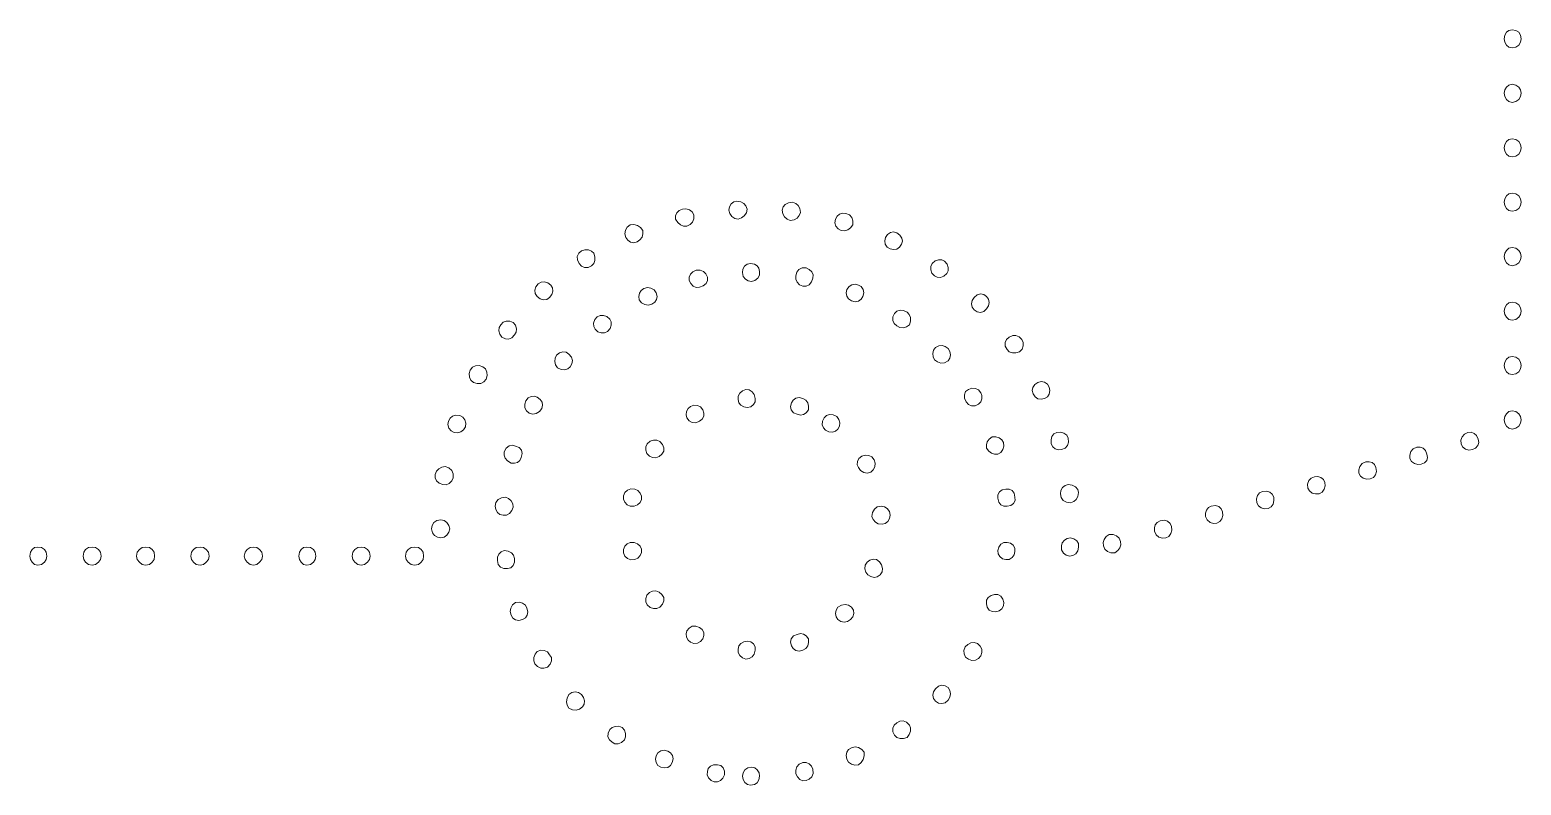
# Model space of a CAD drawing. Header units: metres. Extents: x 43 to 526, y 15 to 257.
# Drawn here: x 289.6 to 526.1, y 14.6 to 134.5 of the extents above; entities that cross this region are included whole.
import ezdxf

# ---------------------------------------------------------------- set-up
doc = ezdxf.new("R2010")
doc.units = ezdxf.units.M
doc.layers.add('STROKE_BLACK_000000', color=7, linetype='Continuous', true_color=0x000000)

msp = doc.modelspace()

# ---------------------------------------------------------------- linework, layer by layer
at = {"layer": 'STROKE_BLACK_000000', "lineweight": 0, "true_color": 0x000000}
for points in [[(524.7, 131.58), (525.31, 131.7), (525.76, 132.03), (526.04, 132.49), (526.14, 133.02), (526.04, 133.63), (525.76, 134.08), (525.31, 134.36), (524.7, 134.46), (524.2, 134.36), (523.8, 134.08), (523.54, 133.63), (523.44, 133.02), (523.54, 132.49), (523.8, 132.03), (524.2, 131.7), (524.7, 131.58)], [(524.7, 122.94), (525.31, 123.06), (525.76, 123.39), (526.04, 123.85), (526.14, 124.38), (526.04, 124.91), (525.76, 125.37), (525.31, 125.7), (524.7, 125.82), (524.2, 125.7), (523.8, 125.37), (523.54, 124.91), (523.44, 124.38), (523.54, 123.85), (523.8, 123.39), (524.2, 123.06), (524.7, 122.94)], [(524.7, 114.3), (525.31, 114.42), (525.76, 114.75), (526.04, 115.21), (526.14, 115.74), (526.04, 116.27), (525.76, 116.73), (525.31, 117.06), (524.7, 117.18), (524.2, 117.06), (523.8, 116.73), (523.54, 116.27), (523.44, 115.74), (523.54, 115.21), (523.8, 114.75), (524.2, 114.42), (524.7, 114.3)], [(400.5, 105.84), (400.63, 105.31), (400.95, 104.85), (401.41, 104.52), (401.94, 104.4), (402.47, 104.6), (402.93, 104.94), (403.26, 105.41), (403.38, 106.02), (403.18, 106.52), (402.84, 106.92), (402.37, 107.18), (401.76, 107.28), (401.26, 107.16), (400.86, 106.83), (400.6, 106.37), (400.5, 105.84)], [(408.96, 105.84), (409.06, 105.23), (409.32, 104.76), (409.72, 104.42), (410.22, 104.22), (410.83, 104.31), (411.3, 104.58), (411.64, 104.98), (411.84, 105.48), (411.75, 106.09), (411.48, 106.56), (411.08, 106.9), (410.58, 107.1), (409.95, 107), (409.43, 106.74), (409.09, 106.34), (408.96, 105.84)], [(524.7, 105.66), (525.31, 105.78), (525.76, 106.11), (526.04, 106.57), (526.14, 107.1), (526.04, 107.63), (525.76, 108.09), (525.31, 108.42), (524.7, 108.54), (524.2, 108.42), (523.8, 108.09), (523.54, 107.63), (523.44, 107.1), (523.54, 106.57), (523.8, 106.11), (524.2, 105.78), (524.7, 105.66)], [(392.04, 104.4), (392.37, 103.9), (392.81, 103.52), (393.31, 103.31), (393.84, 103.32), (394.34, 103.55), (394.72, 103.95), (394.93, 104.48), (394.92, 105.12), (394.67, 105.59), (394.22, 105.91), (393.68, 106.06), (393.12, 106.02), (392.62, 105.79), (392.24, 105.41), (392.03, 104.93), (392.04, 104.4)], [(417.42, 104.4), (417.31, 103.84), (417.47, 103.3), (417.83, 102.85), (418.32, 102.6), (418.86, 102.56), (419.36, 102.71), (419.79, 103.03), (420.12, 103.5), (420.16, 104.13), (419.99, 104.67), (419.62, 105.07), (419.04, 105.3), (418.51, 105.34), (418.03, 105.19), (417.65, 104.87), (417.42, 104.4)], [(384.12, 101.52), (384.45, 101.05), (384.89, 100.75), (385.39, 100.66), (385.92, 100.8), (386.39, 101.13), (386.71, 101.56), (386.86, 102.06), (386.82, 102.6), (386.46, 103.07), (385.97, 103.39), (385.4, 103.54), (384.84, 103.5), (384.38, 103.14), (384.08, 102.64), (383.98, 102.08), (384.12, 101.52)], [(425.34, 101.52), (425.2, 100.96), (425.3, 100.42), (425.6, 99.98), (426.06, 99.72), (426.6, 99.58), (427.1, 99.67), (427.53, 99.97), (427.86, 100.44), (428, 100.9), (427.91, 101.41), (427.61, 101.88), (427.14, 102.24), (426.61, 102.38), (426.11, 102.28), (425.67, 101.99), (425.34, 101.52)], [(376.74, 97.38), (377.1, 96.94), (377.6, 96.73), (378.16, 96.75), (378.72, 97.02), (379.06, 97.38), (379.24, 97.87), (379.25, 98.44), (379.08, 99), (378.72, 99.33), (378.23, 99.52), (377.66, 99.53), (377.1, 99.36), (376.67, 99), (376.45, 98.5), (376.47, 97.94), (376.74, 97.38)], [(524.7, 97.02), (525.31, 97.14), (525.76, 97.47), (526.04, 97.93), (526.14, 98.46), (526.04, 98.99), (525.76, 99.45), (525.31, 99.78), (524.7, 99.9), (524.2, 99.78), (523.8, 99.45), (523.54, 98.99), (523.44, 98.46), (523.54, 97.93), (523.8, 97.47), (524.2, 97.14), (524.7, 97.02)], [(402.66, 95.94), (402.78, 95.33), (403.11, 94.88), (403.57, 94.6), (404.1, 94.5), (404.63, 94.7), (405.07, 95.04), (405.34, 95.51), (405.36, 96.12), (405.26, 96.62), (404.98, 97.02), (404.53, 97.28), (403.92, 97.38), (403.4, 97.25), (402.95, 96.93), (402.68, 96.47), (402.66, 95.94)], [(432.72, 97.38), (432.53, 96.92), (432.5, 96.39), (432.67, 95.86), (433.08, 95.4), (433.54, 95.2), (434.07, 95.17), (434.6, 95.35), (435.06, 95.76), (435.26, 96.22), (435.29, 96.75), (435.11, 97.28), (434.7, 97.74), (434.24, 97.94), (433.71, 97.96), (433.18, 97.79), (432.72, 97.38)], [(394.2, 94.68), (394.43, 94.18), (394.81, 93.8), (395.29, 93.59), (395.82, 93.6), (396.42, 93.83), (396.86, 94.21), (397.09, 94.69), (397.08, 95.22), (396.85, 95.72), (396.45, 96.1), (395.92, 96.31), (395.28, 96.3), (394.78, 96.07), (394.4, 95.69), (394.19, 95.21), (394.2, 94.68)], [(411.12, 95.4), (411.11, 94.87), (411.32, 94.39), (411.7, 94.01), (412.2, 93.78), (412.73, 93.77), (413.21, 94), (413.59, 94.44), (413.82, 95.04), (413.83, 95.57), (413.62, 96.05), (413.24, 96.43), (412.74, 96.66), (412.11, 96.66), (411.59, 96.43), (411.25, 96), (411.12, 95.4)], [(370.08, 92.16), (370.54, 91.75), (371.07, 91.6), (371.6, 91.68), (372.06, 91.98), (372.39, 92.44), (372.56, 92.97), (372.52, 93.5), (372.24, 93.96), (371.78, 94.29), (371.25, 94.45), (370.72, 94.41), (370.26, 94.14), (369.85, 93.68), (369.7, 93.15), (369.78, 92.62), (370.08, 92.16)], [(386.28, 91.62), (386.64, 91.15), (387.14, 90.85), (387.7, 90.76), (388.26, 90.9), (388.73, 91.23), (389.03, 91.66), (389.12, 92.16), (388.98, 92.7), (388.62, 93.17), (388.13, 93.46), (387.56, 93.56), (387, 93.42), (386.56, 93.09), (386.3, 92.65), (386.22, 92.15), (386.28, 91.62)], [(419.22, 93.24), (419.08, 92.7), (419.18, 92.2), (419.47, 91.77), (419.94, 91.44), (420.5, 91.3), (421.04, 91.39), (421.49, 91.69), (421.74, 92.16), (421.88, 92.72), (421.79, 93.26), (421.49, 93.7), (421.02, 93.96), (420.49, 94.1), (419.99, 94), (419.55, 93.71), (419.22, 93.24)], [(439.38, 91.98), (439.08, 91.52), (438.98, 90.99), (439.08, 90.46), (439.38, 90), (439.84, 89.7), (440.37, 89.62), (440.9, 89.77), (441.36, 90.18), (441.67, 90.64), (441.77, 91.17), (441.67, 91.7), (441.36, 92.16), (440.9, 92.46), (440.37, 92.54), (439.84, 92.39), (439.38, 91.98)], [(426.78, 89.46), (426.51, 88.9), (426.49, 88.33), (426.71, 87.84), (427.14, 87.48), (427.6, 87.2), (428.13, 87.16), (428.66, 87.33), (429.12, 87.66), (429.29, 88.22), (429.28, 88.78), (429.1, 89.28), (428.76, 89.64), (428.2, 89.91), (427.64, 89.95), (427.14, 89.79), (426.78, 89.46)], [(524.7, 88.38), (525.31, 88.5), (525.76, 88.83), (526.04, 89.29), (526.14, 89.82), (526.04, 90.35), (525.76, 90.81), (525.31, 91.14), (524.7, 91.26), (524.2, 91.14), (523.8, 90.81), (523.54, 90.35), (523.44, 89.82), (523.54, 89.29), (523.8, 88.83), (524.2, 88.5), (524.7, 88.38)], [(364.5, 85.68), (365.04, 85.41), (365.56, 85.39), (366.05, 85.6), (366.48, 86.04), (366.76, 86.5), (366.8, 87.03), (366.63, 87.56), (366.3, 88.02), (365.74, 88.22), (365.18, 88.24), (364.68, 88.07), (364.32, 87.66), (364.05, 87.2), (364.01, 86.67), (364.17, 86.14), (364.5, 85.68)], [(379.26, 86.94), (379.72, 86.53), (380.25, 86.35), (380.78, 86.38), (381.24, 86.58), (381.65, 87.04), (381.83, 87.57), (381.8, 88.1), (381.6, 88.56), (381.14, 88.97), (380.61, 89.14), (380.08, 89.12), (379.62, 88.92), (379.21, 88.46), (379.04, 87.93), (379.06, 87.4), (379.26, 86.94)], [(444.96, 85.68), (444.53, 85.32), (444.31, 84.82), (444.33, 84.26), (444.6, 83.7), (444.96, 83.36), (445.46, 83.18), (446.02, 83.17), (446.58, 83.34), (446.99, 83.8), (447.17, 84.33), (447.14, 84.86), (446.94, 85.32), (446.51, 85.75), (446.02, 85.97), (445.5, 85.95), (444.96, 85.68)], [(373.32, 80.82), (373.88, 80.54), (374.45, 80.5), (374.94, 80.67), (375.3, 81), (375.6, 81.46), (375.68, 81.99), (375.53, 82.52), (375.12, 82.98), (374.66, 83.28), (374.13, 83.36), (373.6, 83.21), (373.14, 82.8), (372.94, 82.34), (372.89, 81.81), (373.01, 81.28), (373.32, 80.82)], [(433.26, 84.06), (432.95, 83.6), (432.83, 83.07), (432.88, 82.54), (433.08, 82.08), (433.55, 81.75), (434.09, 81.58), (434.68, 81.62), (435.24, 81.9), (435.54, 82.36), (435.65, 82.89), (435.54, 83.42), (435.24, 83.88), (434.81, 84.21), (434.32, 84.37), (433.8, 84.33), (433.26, 84.06)], [(360, 78.48), (360.56, 78.31), (361.13, 78.34), (361.62, 78.58), (361.98, 79.02), (362.15, 79.58), (362.12, 80.14), (361.88, 80.64), (361.44, 81), (360.88, 81.17), (360.32, 81.13), (359.82, 80.9), (359.46, 80.46), (359.29, 79.9), (359.33, 79.33), (359.56, 78.84), (360, 78.48)], [(524.7, 79.74), (525.31, 79.86), (525.76, 80.19), (526.04, 80.65), (526.14, 81.18), (526.04, 81.71), (525.76, 82.17), (525.31, 82.5), (524.7, 82.62), (524.2, 82.5), (523.8, 82.17), (523.54, 81.71), (523.44, 81.18), (523.54, 80.65), (523.8, 80.19), (524.2, 79.86), (524.7, 79.74)], [(449.46, 78.48), (449, 78.15), (448.7, 77.71), (448.6, 77.21), (448.74, 76.68), (449.07, 76.21), (449.51, 75.91), (450.01, 75.82), (450.54, 75.96), (451.01, 76.21), (451.31, 76.66), (451.4, 77.2), (451.26, 77.76), (451.01, 78.23), (450.56, 78.52), (450.02, 78.62), (449.46, 78.48)], [(368.82, 73.62), (369.38, 73.48), (369.95, 73.57), (370.44, 73.87), (370.8, 74.34), (370.94, 74.87), (370.85, 75.37), (370.55, 75.81), (370.08, 76.14), (369.62, 76.31), (369.11, 76.27), (368.64, 76.04), (368.28, 75.6), (368.11, 75.04), (368.15, 74.47), (368.38, 73.98), (368.82, 73.62)], [(401.94, 75.78), (402.06, 75.28), (402.39, 74.88), (402.85, 74.61), (403.38, 74.52), (403.98, 74.64), (404.41, 74.97), (404.65, 75.43), (404.64, 75.96), (404.52, 76.56), (404.19, 77.02), (403.73, 77.3), (403.2, 77.4), (402.67, 77.17), (402.23, 76.79), (401.96, 76.31), (401.94, 75.78)], [(410.4, 75.24), (410.26, 74.68), (410.38, 74.14), (410.73, 73.69), (411.3, 73.44), (411.83, 73.3), (412.33, 73.39), (412.77, 73.69), (413.1, 74.16), (413.14, 74.72), (412.99, 75.26), (412.67, 75.7), (412.2, 75.96), (411.64, 76.1), (411.1, 76), (410.66, 75.71), (410.4, 75.24)], [(438.48, 77.4), (438.04, 77.04), (437.83, 76.54), (437.85, 75.98), (438.12, 75.42), (438.48, 74.98), (438.98, 74.77), (439.54, 74.79), (440.1, 75.06), (440.44, 75.42), (440.62, 75.89), (440.63, 76.4), (440.46, 76.86), (440.1, 77.3), (439.61, 77.53), (439.04, 77.57), (438.48, 77.4)], [(393.84, 72.9), (394.2, 72.43), (394.69, 72.16), (395.26, 72.11), (395.82, 72.36), (396.26, 72.69), (396.49, 73.12), (396.53, 73.62), (396.36, 74.16), (396, 74.6), (395.5, 74.83), (394.94, 74.87), (394.38, 74.7), (394.02, 74.34), (393.77, 73.87), (393.7, 73.36), (393.84, 72.9)], [(415.62, 72.9), (415.34, 72.34), (415.3, 71.77), (415.47, 71.28), (415.8, 70.92), (416.36, 70.64), (416.92, 70.6), (417.42, 70.77), (417.78, 71.1), (418.05, 71.56), (418.09, 72.09), (417.93, 72.62), (417.6, 73.08), (417.04, 73.35), (416.47, 73.39), (415.98, 73.23), (415.62, 72.9)], [(524.7, 71.1), (525.31, 71.22), (525.76, 71.55), (526.04, 72.01), (526.14, 72.54), (526.04, 73.07), (525.76, 73.53), (525.31, 73.86), (524.7, 73.98), (524.2, 73.86), (523.8, 73.53), (523.54, 73.07), (523.44, 72.54), (523.54, 72.01), (523.8, 71.55), (524.2, 71.22), (524.7, 71.1)], [(356.94, 70.56), (357.48, 70.52), (357.98, 70.67), (358.41, 70.99), (358.74, 71.46), (358.78, 72.02), (358.63, 72.56), (358.31, 73), (357.84, 73.26), (357.21, 73.3), (356.67, 73.15), (356.27, 72.83), (356.04, 72.36), (355.93, 71.8), (356.09, 71.26), (356.45, 70.81), (356.94, 70.56)], [(387.9, 66.78), (388.36, 66.58), (388.89, 66.55), (389.42, 66.73), (389.88, 67.14), (390.15, 67.6), (390.17, 68.13), (389.96, 68.66), (389.52, 69.12), (389.06, 69.32), (388.53, 69.34), (388, 69.17), (387.54, 68.76), (387.34, 68.3), (387.31, 67.77), (387.49, 67.24), (387.9, 66.78)], [(442.26, 69.84), (441.79, 69.51), (441.47, 69.07), (441.32, 68.57), (441.36, 68.04), (441.69, 67.57), (442.13, 67.25), (442.63, 67.1), (443.16, 67.14), (443.63, 67.39), (443.95, 67.84), (444.1, 68.38), (444.06, 68.94), (443.8, 69.41), (443.36, 69.73), (442.82, 69.88), (442.26, 69.84)], [(452.52, 70.56), (452.05, 70.33), (451.73, 69.93), (451.59, 69.39), (451.62, 68.76), (451.85, 68.29), (452.23, 67.97), (452.71, 67.82), (453.24, 67.86), (453.82, 68.09), (454.19, 68.49), (454.36, 69.02), (454.32, 69.66), (454.07, 70.13), (453.62, 70.45), (453.08, 70.6), (452.52, 70.56)], [(516.6, 68.76), (516.86, 68.26), (517.3, 67.9), (517.84, 67.75), (518.4, 67.86), (518.9, 68.09), (519.26, 68.47), (519.41, 68.95), (519.3, 69.48), (519.07, 70.05), (518.69, 70.42), (518.21, 70.59), (517.68, 70.56), (517.18, 70.3), (516.8, 69.86), (516.59, 69.32), (516.6, 68.76)], [(365.94, 65.7), (366.47, 65.66), (366.95, 65.81), (367.33, 66.13), (367.56, 66.6), (367.7, 67.23), (367.58, 67.77), (367.23, 68.17), (366.66, 68.4), (366.13, 68.54), (365.63, 68.42), (365.19, 68.07), (364.86, 67.5), (364.83, 66.96), (365, 66.46), (365.37, 66.03), (365.94, 65.7)], [(421.56, 66.78), (421.12, 66.42), (420.88, 65.95), (420.85, 65.44), (421.02, 64.98), (421.38, 64.51), (421.87, 64.21), (422.44, 64.12), (423, 64.26), (423.36, 64.62), (423.61, 65.11), (423.68, 65.68), (423.54, 66.24), (423.18, 66.68), (422.68, 66.91), (422.12, 66.95), (421.56, 66.78)], [(508.5, 66.42), (508.76, 65.95), (509.2, 65.63), (509.74, 65.48), (510.3, 65.52), (510.8, 65.75), (511.16, 66.13), (511.31, 66.61), (511.2, 67.14), (510.97, 67.71), (510.59, 68.08), (510.11, 68.25), (509.58, 68.22), (509.01, 67.96), (508.64, 67.52), (508.47, 66.98), (508.5, 66.42)], [(355.14, 62.28), (355.67, 62.27), (356.15, 62.48), (356.53, 62.86), (356.76, 63.36), (356.77, 63.99), (356.54, 64.53), (356.1, 64.93), (355.5, 65.16), (354.97, 65.06), (354.49, 64.8), (354.11, 64.4), (353.88, 63.9), (353.88, 63.37), (354.11, 62.89), (354.54, 62.51), (355.14, 62.28)], [(500.4, 64.08), (500.66, 63.61), (501.1, 63.29), (501.64, 63.14), (502.2, 63.18), (502.7, 63.41), (503.06, 63.81), (503.21, 64.34), (503.1, 64.98), (502.87, 65.45), (502.49, 65.77), (502.01, 65.92), (501.48, 65.88), (500.91, 65.62), (500.54, 65.18), (500.37, 64.64), (500.4, 64.08)], [(384.84, 58.86), (385.47, 58.85), (386.01, 59.06), (386.41, 59.44), (386.64, 59.94), (386.65, 60.47), (386.44, 60.95), (386.06, 61.33), (385.56, 61.56), (384.92, 61.59), (384.39, 61.42), (383.99, 61.05), (383.76, 60.48), (383.75, 59.95), (383.96, 59.47), (384.34, 59.09), (384.84, 58.86)], [(444.42, 61.56), (443.82, 61.44), (443.39, 61.11), (443.15, 60.65), (443.16, 60.12), (443.28, 59.52), (443.61, 59.08), (444.07, 58.85), (444.6, 58.86), (445.2, 58.98), (445.64, 59.31), (445.87, 59.77), (445.86, 60.3), (445.74, 60.9), (445.41, 61.33), (444.95, 61.56), (444.42, 61.56)], [(454.32, 62.28), (453.82, 62.16), (453.42, 61.83), (453.16, 61.37), (453.06, 60.84), (453.19, 60.23), (453.53, 59.78), (454.05, 59.5), (454.68, 59.4), (455.18, 59.6), (455.58, 59.94), (455.85, 60.41), (455.94, 61.02), (455.82, 61.52), (455.47, 61.92), (454.95, 62.18), (454.32, 62.28)], [(492.3, 61.74), (492.56, 61.27), (493, 60.95), (493.54, 60.8), (494.1, 60.84), (494.57, 61.1), (494.89, 61.54), (495.04, 62.08), (495, 62.64), (494.77, 63.11), (494.39, 63.43), (493.91, 63.58), (493.38, 63.54), (492.81, 63.31), (492.44, 62.91), (492.27, 62.37), (492.3, 61.74)], [(364.68, 57.42), (365.21, 57.44), (365.69, 57.71), (366.07, 58.15), (366.3, 58.68), (366.2, 59.21), (365.94, 59.69), (365.54, 60.07), (365.04, 60.3), (364.41, 60.2), (363.89, 59.92), (363.55, 59.46), (363.42, 58.86), (363.52, 58.33), (363.78, 57.87), (364.18, 57.54), (364.68, 57.42)], [(484.2, 59.4), (484.46, 58.93), (484.9, 58.61), (485.44, 58.46), (486, 58.5), (486.47, 58.75), (486.79, 59.2), (486.94, 59.74), (486.9, 60.3), (486.67, 60.77), (486.27, 61.09), (485.74, 61.24), (485.1, 61.2), (484.63, 60.97), (484.31, 60.57), (484.17, 60.03), (484.2, 59.4)], [(424.62, 58.86), (424.02, 58.73), (423.56, 58.39), (423.28, 57.87), (423.18, 57.24), (423.38, 56.74), (423.72, 56.34), (424.19, 56.07), (424.8, 55.98), (425.3, 56.1), (425.7, 56.43), (425.96, 56.89), (426.06, 57.42), (425.94, 58.02), (425.61, 58.48), (425.15, 58.76), (424.62, 58.86)], [(476.1, 57.24), (476.36, 56.67), (476.8, 56.29), (477.34, 56.13), (477.9, 56.16), (478.37, 56.41), (478.69, 56.86), (478.84, 57.4), (478.8, 57.96), (478.57, 58.45), (478.17, 58.81), (477.64, 58.97), (477, 58.86), (476.53, 58.63), (476.21, 58.25), (476.07, 57.77), (476.1, 57.24)], [(354.78, 53.82), (355.31, 53.94), (355.77, 54.27), (356.1, 54.73), (356.22, 55.26), (356.1, 55.79), (355.77, 56.25), (355.31, 56.58), (354.78, 56.7), (354.18, 56.58), (353.72, 56.25), (353.44, 55.79), (353.34, 55.26), (353.47, 54.65), (353.79, 54.2), (354.25, 53.92), (354.78, 53.82)], [(468, 54.9), (468.26, 54.33), (468.7, 53.95), (469.24, 53.79), (469.8, 53.82), (470.27, 54.07), (470.59, 54.52), (470.74, 55.06), (470.7, 55.62), (470.47, 56.11), (470.07, 56.47), (469.54, 56.63), (468.9, 56.52), (468.43, 56.29), (468.11, 55.91), (467.97, 55.43), (468, 54.9)], [(289.62, 50.94), (289.72, 50.41), (289.98, 49.95), (290.38, 49.62), (290.88, 49.5), (291.49, 49.62), (291.94, 49.95), (292.22, 50.41), (292.32, 50.94), (292.22, 51.54), (291.94, 52), (291.49, 52.28), (290.88, 52.38), (290.38, 52.28), (289.98, 52), (289.72, 51.54), (289.62, 50.94)], [(298.08, 50.94), (298.18, 50.41), (298.46, 49.95), (298.92, 49.62), (299.52, 49.5), (300.05, 49.62), (300.51, 49.95), (300.84, 50.41), (300.96, 50.94), (300.84, 51.54), (300.51, 52), (300.05, 52.28), (299.52, 52.38), (298.92, 52.28), (298.46, 52), (298.18, 51.54), (298.08, 50.94)], [(306.54, 50.94), (306.67, 50.41), (306.99, 49.95), (307.45, 49.62), (307.98, 49.5), (308.59, 49.62), (309.04, 49.95), (309.32, 50.41), (309.42, 50.94), (309.32, 51.54), (309.04, 52), (308.59, 52.28), (307.98, 52.38), (307.45, 52.28), (306.99, 52), (306.67, 51.54), (306.54, 50.94)], [(315.18, 50.94), (315.28, 50.41), (315.56, 49.95), (316.02, 49.62), (316.62, 49.5), (317.15, 49.62), (317.61, 49.95), (317.94, 50.41), (318.06, 50.94), (317.94, 51.54), (317.61, 52), (317.15, 52.28), (316.62, 52.38), (316.02, 52.28), (315.56, 52), (315.28, 51.54), (315.18, 50.94)], [(323.64, 50.94), (323.77, 50.41), (324.09, 49.95), (324.55, 49.62), (325.08, 49.5), (325.61, 49.62), (326.07, 49.95), (326.4, 50.41), (326.52, 50.94), (326.4, 51.54), (326.07, 52), (325.61, 52.28), (325.08, 52.38), (324.55, 52.28), (324.09, 52), (323.77, 51.54), (323.64, 50.94)], [(332.28, 50.94), (332.38, 50.41), (332.64, 49.95), (333.04, 49.62), (333.54, 49.5), (334.15, 49.62), (334.6, 49.95), (334.88, 50.41), (334.98, 50.94), (334.88, 51.54), (334.6, 52), (334.15, 52.28), (333.54, 52.38), (333.04, 52.28), (332.64, 52), (332.38, 51.54), (332.28, 50.94)], [(340.74, 50.94), (340.87, 50.41), (341.19, 49.95), (341.65, 49.62), (342.18, 49.5), (342.71, 49.62), (343.17, 49.95), (343.5, 50.41), (343.62, 50.94), (343.5, 51.54), (343.17, 52), (342.71, 52.28), (342.18, 52.38), (341.65, 52.28), (341.19, 52), (340.87, 51.54), (340.74, 50.94)], [(349.2, 50.94), (349.33, 50.41), (349.65, 49.95), (350.11, 49.62), (350.64, 49.5), (351.25, 49.62), (351.7, 49.95), (351.98, 50.41), (352.08, 50.94), (351.98, 51.54), (351.7, 52), (351.25, 52.28), (350.64, 52.38), (350.11, 52.28), (349.65, 52), (349.33, 51.54), (349.2, 50.94)], [(385.56, 50.4), (386.06, 50.63), (386.44, 51.01), (386.65, 51.49), (386.64, 52.02), (386.41, 52.52), (386.01, 52.9), (385.48, 53.11), (384.84, 53.1), (384.34, 52.87), (383.96, 52.49), (383.75, 52.01), (383.76, 51.48), (383.99, 50.91), (384.39, 50.53), (384.92, 50.37), (385.56, 50.4)], [(444.6, 53.1), (444.07, 53.08), (443.61, 52.81), (443.28, 52.36), (443.16, 51.84), (443.18, 51.31), (443.45, 50.85), (443.89, 50.52), (444.42, 50.4), (444.95, 50.42), (445.41, 50.69), (445.74, 51.13), (445.86, 51.66), (445.84, 52.19), (445.57, 52.65), (445.13, 52.98), (444.6, 53.1)], [(454.68, 53.82), (454.15, 53.72), (453.69, 53.46), (453.37, 53.06), (453.24, 52.56), (453.26, 51.93), (453.54, 51.41), (453.98, 51.07), (454.5, 50.94), (455.03, 51.04), (455.49, 51.32), (455.82, 51.77), (455.94, 52.38), (455.92, 52.91), (455.65, 53.37), (455.21, 53.7), (454.68, 53.82)], [(459.9, 52.56), (460.13, 52.06), (460.53, 51.68), (461.07, 51.47), (461.7, 51.48), (462.17, 51.81), (462.49, 52.24), (462.64, 52.74), (462.6, 53.28), (462.37, 53.78), (461.97, 54.16), (461.44, 54.37), (460.8, 54.36), (460.33, 54.03), (460.01, 53.59), (459.87, 53.09), (459.9, 52.56)], [(365.4, 48.96), (365.9, 49.09), (366.28, 49.43), (366.49, 49.95), (366.48, 50.58), (366.35, 51.08), (366.01, 51.48), (365.49, 51.74), (364.86, 51.84), (364.36, 51.61), (363.98, 51.23), (363.77, 50.75), (363.78, 50.22), (363.91, 49.62), (364.25, 49.18), (364.77, 48.95), (365.4, 48.96)], [(423.9, 50.4), (423.37, 50.44), (422.86, 50.29), (422.43, 49.97), (422.1, 49.5), (422.06, 48.94), (422.21, 48.4), (422.53, 47.95), (423, 47.7), (423.53, 47.56), (424.03, 47.65), (424.47, 47.95), (424.8, 48.42), (424.84, 48.98), (424.69, 49.54), (424.37, 50.04), (423.9, 50.4)], [(389.52, 42.84), (389.96, 43.3), (390.17, 43.83), (390.15, 44.36), (389.88, 44.82), (389.42, 45.23), (388.89, 45.4), (388.36, 45.38), (387.9, 45.18), (387.49, 44.72), (387.31, 44.19), (387.34, 43.66), (387.54, 43.2), (388, 42.79), (388.53, 42.61), (389.06, 42.64), (389.52, 42.84)], [(367.74, 40.86), (368.21, 41.12), (368.51, 41.56), (368.6, 42.1), (368.46, 42.66), (368.21, 43.13), (367.76, 43.45), (367.22, 43.6), (366.66, 43.56), (366.19, 43.2), (365.9, 42.7), (365.8, 42.14), (365.94, 41.58), (366.2, 41.11), (366.64, 40.81), (367.18, 40.72), (367.74, 40.86)], [(419.94, 42.84), (419.48, 43.14), (418.93, 43.24), (418.35, 43.14), (417.78, 42.84), (417.48, 42.38), (417.38, 41.85), (417.48, 41.32), (417.78, 40.86), (418.24, 40.55), (418.77, 40.45), (419.3, 40.55), (419.76, 40.86), (420.17, 41.32), (420.32, 41.85), (420.24, 42.38), (419.94, 42.84)], [(443.16, 44.82), (442.6, 44.86), (442.06, 44.71), (441.62, 44.39), (441.36, 43.92), (441.32, 43.36), (441.47, 42.82), (441.79, 42.37), (442.26, 42.12), (442.82, 42.08), (443.36, 42.23), (443.8, 42.55), (444.06, 43.02), (444.1, 43.58), (443.95, 44.12), (443.63, 44.56), (443.16, 44.82)], [(396.36, 37.8), (396.53, 38.33), (396.49, 38.83), (396.26, 39.27), (395.82, 39.6), (395.26, 39.84), (394.69, 39.8), (394.2, 39.52), (393.84, 39.06), (393.7, 38.6), (393.77, 38.09), (394.02, 37.62), (394.38, 37.26), (394.94, 37.09), (395.5, 37.12), (396, 37.36), (396.36, 37.8)], [(413.1, 37.8), (412.77, 38.27), (412.33, 38.56), (411.83, 38.66), (411.3, 38.52), (410.73, 38.26), (410.38, 37.82), (410.26, 37.28), (410.4, 36.72), (410.66, 36.25), (411.1, 35.95), (411.64, 35.86), (412.2, 36), (412.67, 36.25), (412.99, 36.7), (413.14, 37.24), (413.1, 37.8)], [(371.7, 33.3), (372.14, 33.76), (372.35, 34.29), (372.33, 34.82), (372.06, 35.28), (371.7, 35.72), (371.21, 35.95), (370.64, 35.99), (370.08, 35.82), (369.75, 35.36), (369.56, 34.83), (369.55, 34.3), (369.72, 33.84), (370.16, 33.4), (370.64, 33.16), (371.16, 33.13), (371.7, 33.3)], [(404.64, 36), (404.65, 36.53), (404.41, 36.99), (403.98, 37.32), (403.38, 37.44), (402.85, 37.34), (402.39, 37.08), (402.06, 36.68), (401.94, 36.18), (401.96, 35.65), (402.23, 35.17), (402.67, 34.79), (403.2, 34.56), (403.73, 34.66), (404.19, 34.94), (404.52, 35.39), (404.64, 36)], [(439.92, 37.08), (439.38, 37.22), (438.86, 37.15), (438.38, 36.9), (437.94, 36.54), (437.77, 35.98), (437.81, 35.41), (438.04, 34.92), (438.48, 34.56), (439.04, 34.39), (439.61, 34.42), (440.1, 34.66), (440.46, 35.1), (440.63, 35.64), (440.6, 36.16), (440.36, 36.64), (439.92, 37.08)], [(377.28, 27), (377.56, 27.46), (377.6, 27.99), (377.43, 28.52), (377.1, 28.98), (376.64, 29.28), (376.11, 29.38), (375.58, 29.28), (375.12, 28.98), (374.82, 28.41), (374.72, 27.83), (374.82, 27.28), (375.12, 26.82), (375.69, 26.54), (376.27, 26.5), (376.82, 26.67), (377.28, 27)], [(435.24, 30.06), (434.78, 30.36), (434.25, 30.44), (433.72, 30.29), (433.26, 29.88), (432.96, 29.42), (432.85, 28.89), (432.96, 28.36), (433.26, 27.9), (433.72, 27.6), (434.25, 27.52), (434.78, 27.67), (435.24, 28.08), (435.54, 28.54), (435.64, 29.07), (435.54, 29.6), (435.24, 30.06)], [(383.94, 21.78), (384.11, 22.24), (384.1, 22.77), (383.92, 23.3), (383.58, 23.76), (383.02, 23.93), (382.46, 23.92), (381.96, 23.73), (381.6, 23.4), (381.33, 22.84), (381.31, 22.27), (381.53, 21.78), (381.96, 21.42), (382.42, 21.15), (382.95, 21.13), (383.48, 21.34), (383.94, 21.78)], [(429.12, 24.12), (428.66, 24.56), (428.13, 24.77), (427.6, 24.75), (427.14, 24.48), (426.7, 24.12), (426.49, 23.62), (426.51, 23.06), (426.78, 22.5), (427.14, 22.16), (427.64, 21.98), (428.2, 21.97), (428.76, 22.14), (429.09, 22.6), (429.28, 23.13), (429.29, 23.66), (429.12, 24.12)], [(391.5, 18.18), (391.64, 18.74), (391.55, 19.28), (391.25, 19.72), (390.78, 19.98), (390.22, 20.12), (389.68, 20.02), (389.24, 19.73), (388.98, 19.26), (388.84, 18.7), (388.94, 18.16), (389.23, 17.72), (389.7, 17.46), (390.26, 17.32), (390.8, 17.41), (391.24, 17.71), (391.5, 18.18)], [(421.92, 19.8), (421.56, 20.27), (421.07, 20.56), (420.5, 20.66), (419.94, 20.52), (419.47, 20.26), (419.18, 19.82), (419.08, 19.28), (419.22, 18.72), (419.48, 18.25), (419.92, 17.93), (420.46, 17.78), (421.02, 17.82), (421.49, 18.18), (421.81, 18.67), (421.96, 19.24), (421.92, 19.8)], [(399.78, 16.2), (399.79, 16.83), (399.58, 17.35), (399.2, 17.69), (398.7, 17.82), (398.07, 17.83), (397.55, 17.62), (397.21, 17.24), (397.08, 16.74), (397.07, 16.21), (397.28, 15.73), (397.66, 15.35), (398.16, 15.12), (398.69, 15.11), (399.17, 15.32), (399.55, 15.7), (399.78, 16.2)], [(405.36, 16.02), (405.27, 16.55), (405, 17.01), (404.6, 17.34), (404.1, 17.46), (403.5, 17.34), (403.04, 17.01), (402.76, 16.55), (402.66, 16.02), (402.76, 15.49), (403.02, 15.03), (403.42, 14.7), (403.92, 14.58), (404.53, 14.68), (404.98, 14.96), (405.26, 15.41), (405.36, 16.02)], [(413.82, 17.1), (413.59, 17.6), (413.21, 17.98), (412.73, 18.19), (412.2, 18.18), (411.63, 17.92), (411.26, 17.48), (411.09, 16.94), (411.12, 16.38), (411.35, 15.88), (411.73, 15.5), (412.21, 15.29), (412.74, 15.3), (413.24, 15.53), (413.62, 15.93), (413.83, 16.46), (413.82, 17.1)]]:
    msp.add_lwpolyline(points, dxfattribs=at)

doc.saveas('drawing.dxf')
